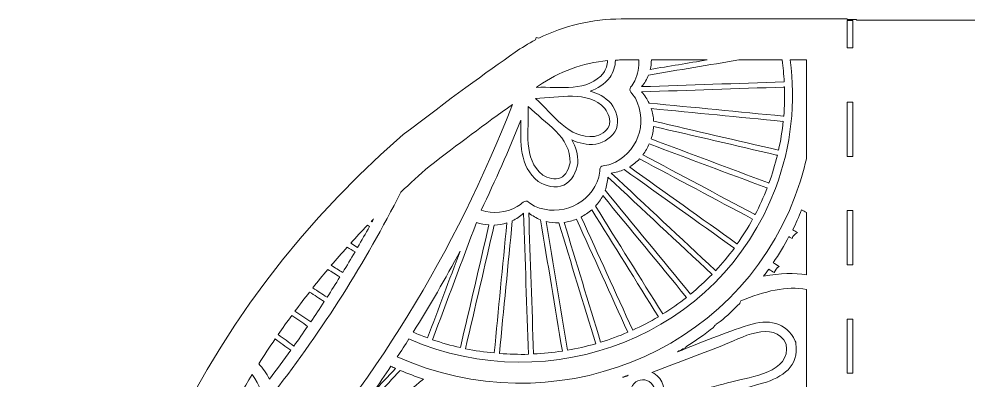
# Model space of a CAD drawing. Extents: x 13 to 948, y -975 to -268.
# Drawn here: x 94.2 to 251.7, y -327.6 to -267.6 of the extents above; entities that cross this region are included whole.
import ezdxf

# ---------------------------------------------------------------- set-up
doc = ezdxf.new("R2010")
doc.units = 0
doc.header["$MEASUREMENT"] = 0
doc.layers.add('Layer 1', color=7, linetype='Continuous', lineweight=0)

msp = doc.modelspace()

# ---------------------------------------------------------------- linework, layer by layer
at = {"layer": 'Layer 1'}
for points, knots in [([(937.67, -754.37), (937.67, -754.37), (937.67, -757.13), (937.67, -757.13), (937.67, -757.13), (936.53, -757.13), (936.53, -757.13), (936.53, -757.13), (936.53, -754.98), (936.53, -754.98), (936.53, -754.98), (936.45, -754.98), (936.45, -754.98), (936.45, -754.98), (936.45, -773.13), (936.45, -773.13), (936.45, -773.13), (936.42, -773.23), (936.42, -773.23), (936.42, -773.23), (936.42, -754.98), (936.42, -754.98), (936.42, -754.98), (930.74, -754.98), (930.74, -754.98), (930.74, -754.98), (930.74, -753.84), (930.74, -753.84), (930.74, -753.84), (937.24, -753.85), (937.24, -753.85), (937.24, -753.85), (937.24, -268.13), (937.24, -268.13), (937.24, -268.13), (585.77, -268.13), (585.77, -268.13), (585.77, -268.13), (585.77, -267.8), (585.77, -267.8), (585.77, -267.8), (584.81, -267.8), (584.81, -267.8), (584.81, -267.8), (584.81, -272.14), (584.81, -272.14), (584.81, -272.14), (583.68, -272.14), (583.68, -272.14), (583.68, -272.14), (583.68, -267.8), (583.68, -267.8), (583.68, -267.8), (233.17, -267.8), (233.17, -267.8), (233.17, -267.8), (233.17, -267.7), (233.17, -267.7), (233.17, -267.7), (231.67, -267.7), (231.67, -267.7), (231.67, -267.7), (231.67, -267.62), (231.67, -267.62), (231.67, -267.62), (194.12, -267.62), (194.12, -267.62), (189.36, -267.62), (184.7, -268.72), (180.48, -270.81), (180.33, -270.79), (180.19, -270.76), (180.05, -270.72), (180.01, -270.84), (179.96, -270.97), (179.92, -271.1), (178.75, -271.71), (177.61, -272.4), (176.52, -273.16), (171.9, -276.4), (165.53, -281), (157.98, -286.83), (75.27, -358.42), (123.19, -457.39), (13.49, -510.82), (123.19, -564.25), (75.27, -663.23), (157.98, -734.81), (165.57, -740.66), (171.95, -745.28), (176.58, -748.52), (181.7, -752.1), (187.79, -754.02), (194.04, -754.02), (194.04, -754.02), (231.67, -754.02), (231.67, -754.02), (231.67, -754.02), (231.67, -749.56), (231.67, -749.56), (231.67, -749.56), (232.61, -749.56), (232.61, -749.56), (232.61, -749.56), (232.61, -753.99), (232.61, -753.99), (232.61, -753.99), (583.68, -753.99), (583.68, -753.99), (583.68, -753.99), (583.68, -749.46), (583.68, -749.46), (583.68, -749.46), (584.81, -749.46), (584.81, -749.46), (584.81, -749.46), (584.81, -753.99), (584.81, -753.99), (584.81, -753.99), (584.25, -753.99), (584.25, -753.99), (584.25, -753.99), (584.25, -754), (584.25, -754), (578.12, -754.03), (573.17, -759.01), (573.17, -765.14), (573.17, -765.14), (573.17, -974.54), (573.17, -974.54), (573.17, -974.54), (584.25, -974.54), (584.25, -974.54), (584.25, -974.54), (584.25, -974.64), (584.25, -974.64), (584.25, -974.64), (584.94, -974.64), (584.94, -974.64), (584.94, -974.64), (588.59, -974.85), (594.96, -974.85), (596.36, -974.85), (597.89, -974.84), (599.54, -974.82), (600.97, -974.8), (602.48, -974.76), (604.08, -974.72), (621.83, -974.22), (649.87, -972.03), (679.28, -964.28), (679.8, -964.13), (680.33, -963.99), (680.87, -963.84), (682.82, -963.32), (684.78, -962.76), (686.73, -962.19), (687.31, -962.01), (687.91, -961.84), (688.49, -961.67), (694.87, -959.73), (701.26, -957.52), (707.58, -955), (709.47, -954.25), (711.33, -953.47), (713.2, -952.67), (717.19, -950.94), (721.12, -949.09), (725.02, -947.08), (726.08, -946.52), (727.16, -945.97), (728.22, -945.39), (729.98, -944.44), (731.72, -943.46), (733.45, -942.44), (734.35, -941.91), (735.25, -941.38), (736.15, -940.83), (736.98, -940.33), (737.8, -939.81), (738.62, -939.29), (739.95, -938.45), (741.26, -937.6), (742.54, -936.72), (749.1, -932.28), (755.33, -927.32), (761.12, -921.8), (761.12, -921.8), (764.53, -925.23), (771.38, -930.35), (774.03, -932.34), (777.18, -934.57), (780.85, -936.94), (784.86, -939.56), (789.49, -942.35), (794.74, -945.2), (799.76, -947.93), (805.32, -950.7), (811.46, -953.4), (811.84, -953.56), (812.22, -953.72), (812.6, -953.89), (813.4, -954.24), (814.21, -954.58), (815.04, -954.93), (816.42, -955.51), (817.84, -956.1), (819.29, -956.66), (819.88, -956.9), (820.46, -957.13), (821.04, -957.36), (822.57, -957.95), (824.11, -958.54), (825.7, -959.11), (826.6, -959.44), (827.51, -959.77), (828.44, -960.1), (852.72, -968.64), (883.55, -975.22), (920.95, -975.22), (925.99, -975.22), (931.16, -975.1), (936.45, -974.85), (936.45, -974.85), (936.44, -957.65), (936.44, -957.65), (936.44, -957.65), (936.44, -957.65), (936.45, -957.65), (936.45, -957.65), (936.45, -974.85), (936.45, -974.85), (936.45, -974.85), (936.53, -974.85), (936.53, -974.85), (936.53, -974.85), (936.53, -965.78), (936.53, -965.78), (936.53, -965.78), (937.67, -965.78), (937.67, -965.78), (937.67, -965.78), (937.67, -974.85), (937.67, -974.85), (937.67, -974.85), (947.59, -974.85), (947.59, -974.85), (947.59, -974.85), (947.59, -765.45), (947.59, -765.45), (947.59, -759.71), (943.24, -754.98), (937.67, -754.37)], [0, 0, 0, 0, 1, 1, 1, 2, 2, 2, 3, 3, 3, 4, 4, 4, 5, 5, 5, 6, 6, 6, 7, 7, 7, 8, 8, 8, 9, 9, 9, 10, 10, 10, 11, 11, 11, 12, 12, 12, 13, 13, 13, 14, 14, 14, 15, 15, 15, 16, 16, 16, 17, 17, 17, 18, 18, 18, 19, 19, 19, 20, 20, 20, 21, 21, 21, 22, 22, 22, 23, 23, 23, 24, 24, 24, 25, 25, 25, 26, 26, 26, 27, 27, 27, 28, 28, 28, 29, 29, 29, 30, 30, 30, 31, 31, 31, 32, 32, 32, 33, 33, 33, 34, 34, 34, 35, 35, 35, 36, 36, 36, 37, 37, 37, 38, 38, 38, 39, 39, 39, 40, 40, 40, 41, 41, 41, 42, 42, 42, 43, 43, 43, 44, 44, 44, 45, 45, 45, 46, 46, 46, 47, 47, 47, 48, 48, 48, 49, 49, 49, 50, 50, 50, 51, 51, 51, 52, 52, 52, 53, 53, 53, 54, 54, 54, 55, 55, 55, 56, 56, 56, 57, 57, 57, 58, 58, 58, 59, 59, 59, 60, 60, 60, 61, 61, 61, 62, 62, 62, 63, 63, 63, 64, 64, 64, 65, 65, 65, 66, 66, 66, 67, 67, 67, 68, 68, 68, 69, 69, 69, 70, 70, 70, 71, 71, 71, 72, 72, 72, 73, 73, 73, 74, 74, 74, 75, 75, 75, 76, 76, 76, 77, 77, 77, 78, 78, 78, 79, 79, 79, 80, 80, 80, 81, 81, 81, 82, 82, 82, 83, 83, 83, 84, 84, 84, 84]), ([(232.61, -272.44), (232.61, -272.44), (231.67, -272.44), (231.67, -272.44), (231.67, -272.44), (231.67, -267.9), (231.67, -267.9), (231.67, -267.9), (232.61, -267.9), (232.61, -267.9), (232.61, -267.9), (232.61, -272.44), (232.61, -272.44)], [0, 0, 0, 0, 1, 1, 1, 2, 2, 2, 3, 3, 3, 4, 4, 4, 4]), ([(224.87, -290.84), (224.4, -292.9), (223.79, -294.94), (223.04, -296.98), (213.1, -323.6), (182.34, -335.11), (156.99, -323.72), (157.64, -322.73), (158.29, -321.74), (158.91, -320.75), (182.46, -330.98), (210.52, -320.25), (219.75, -295.74), (222.42, -288.64), (223.12, -281.37), (222.18, -274.43), (222.18, -274.43), (224.87, -274.43), (224.87, -274.43), (224.87, -274.43), (224.87, -290.84), (224.87, -290.84)], [0, 0, 0, 0, 1, 1, 1, 2, 2, 2, 3, 3, 3, 4, 4, 4, 5, 5, 5, 6, 6, 6, 7, 7, 7, 7]), ([(177.48, -284.41), (177.48, -288.15), (177.13, -292), (180.37, -294.6), (181.56, -295.35), (183.26, -295.81), (184.61, -295.19), (185.96, -294.57), (186.74, -293), (186.95, -291.61), (187.01, -290.08), (186.62, -288.81), (185.96, -287.69), (187.13, -288.26), (188.41, -288.56), (189.93, -288.42), (191.29, -288.1), (192.82, -287.23), (193.34, -285.84), (193.86, -284.45), (193.29, -282.8), (192.46, -281.66), (191.42, -280.55), (190.25, -279.94), (189.01, -279.61), (190.23, -279.19), (191.36, -278.49), (192.31, -277.3), (192.83, -276.5), (193.18, -275.46), (193.18, -274.46), (193.49, -274.45), (193.8, -274.43), (194.12, -274.43), (194.12, -274.43), (197.08, -274.43), (197.08, -274.43), (197.12, -275.58), (196.92, -276.76), (196.4, -277.88), (196.2, -278.27), (195.96, -278.62), (195.7, -278.96), (195.53, -279.18), (195.53, -279.54), (195.72, -279.76), (196, -280.08), (196.27, -280.42), (196.49, -280.79), (198.71, -284.92), (196.79, -290.07), (192.4, -291.72), (191.98, -291.86), (191.56, -291.94), (191.13, -292), (190.85, -292.03), (190.61, -292.3), (190.6, -292.58), (190.57, -293.01), (190.52, -293.44), (190.42, -293.86), (189.12, -298.32), (184.01, -300.64), (179.78, -298.69), (179.4, -298.49), (179.05, -298.25), (178.71, -297.99), (178.49, -297.81), (178.12, -297.82), (177.9, -298.01), (177.59, -298.29), (177.25, -298.56), (176.88, -298.78), (174.99, -299.85), (172.93, -299.98), (170.89, -299.37), (173.28, -294.46), (175.47, -289.46), (177.48, -284.41)], [0, 0, 0, 0, 1, 1, 1, 2, 2, 2, 3, 3, 3, 4, 4, 4, 5, 5, 5, 6, 6, 6, 7, 7, 7, 8, 8, 8, 9, 9, 9, 10, 10, 10, 11, 11, 11, 12, 12, 12, 13, 13, 13, 14, 14, 14, 15, 15, 15, 16, 16, 16, 17, 17, 17, 18, 18, 18, 19, 19, 19, 20, 20, 20, 21, 21, 21, 22, 22, 22, 23, 23, 23, 24, 24, 24, 25, 25, 25, 26, 26, 26, 26]), ([(180.42, -278.74), (183.84, -276.34), (187.76, -274.92), (191.89, -274.54), (191.87, -275.25), (191.6, -275.99), (191.26, -276.53), (188.61, -279.84), (184.02, -278.81), (180.07, -278.99), (180.19, -278.9), (180.31, -278.82), (180.42, -278.74)], [0, 0, 0, 0, 1, 1, 1, 2, 2, 2, 3, 3, 3, 4, 4, 4, 4]), ([(198.66, -276.93), (203.68, -276.09), (208.68, -275.26), (213.69, -274.43), (213.69, -274.43), (220.84, -274.43), (220.84, -274.43), (221, -275.63), (221.14, -276.84), (221.2, -278.06), (213.31, -278.34), (205.43, -278.6), (197.54, -278.86), (198.03, -278.26), (198.4, -277.6), (198.66, -276.93)], [0, 0, 0, 0, 1, 1, 1, 2, 2, 2, 3, 3, 3, 4, 4, 4, 5, 5, 5, 5]), ([(199.16, -274.43), (199.16, -274.43), (208.39, -274.43), (208.39, -274.43), (205.25, -274.95), (202.1, -275.47), (198.96, -275.99), (199.09, -275.48), (199.14, -274.95), (199.16, -274.43)], [0, 0, 0, 0, 1, 1, 1, 2, 2, 2, 3, 3, 3, 3]), ([(191.45, -282.49), (192.01, -283.24), (192.48, -284.44), (192.12, -285.39), (191.76, -286.33), (190.63, -286.92), (189.71, -287.13), (185.43, -287.57), (182.89, -283.47), (179.91, -280.81), (183.9, -280.75), (188.5, -279.35), (191.45, -282.49)], [0, 0, 0, 0, 1, 1, 1, 2, 2, 2, 3, 3, 3, 4, 4, 4, 4]), ([(221.15, -278.93), (221.18, -278.92), (221.21, -278.91), (221.24, -278.91), (221.29, -280.52), (221.25, -282.15), (221.12, -283.77), (221.1, -283.77), (221.08, -283.76), (221.05, -283.75), (213.62, -283.03), (206.19, -282.31), (198.76, -281.59), (198.46, -280.94), (198.06, -280.31), (197.54, -279.73), (205.41, -279.46), (213.28, -279.2), (221.15, -278.93)], [0, 0, 0, 0, 1, 1, 1, 2, 2, 2, 3, 3, 3, 4, 4, 4, 5, 5, 5, 6, 6, 6, 6]), ([(162.29, -292.1), (166.97, -288.49), (171.6, -285.04), (176.1, -281.81), (166.69, -306.11), (152.88, -328.72), (135.15, -348.3), (134.5, -344.29), (135.42, -340.62), (136.26, -336.37), (136.73, -334.03), (137.07, -331.81), (136.55, -329.57), (144.65, -319.17), (151.66, -308.04), (157.56, -296.39), (159.1, -294.94), (160.67, -293.5), (162.29, -292.1)], [0, 0, 0, 0, 1, 1, 1, 2, 2, 2, 3, 3, 3, 4, 4, 4, 5, 5, 5, 6, 6, 6, 6]), ([(232.61, -290.45), (232.61, -290.45), (231.67, -290.45), (231.67, -290.45), (231.67, -290.45), (231.67, -281.44), (231.67, -281.44), (231.67, -281.44), (232.61, -281.44), (232.61, -281.44), (232.61, -281.44), (232.61, -290.45), (232.61, -290.45)], [0, 0, 0, 0, 1, 1, 1, 2, 2, 2, 3, 3, 3, 4, 4, 4, 4]), ([(178.68, -282.15), (181.53, -284.93), (185.83, -287.18), (185.65, -291.49), (185.51, -292.41), (184.98, -293.58), (184.07, -294), (183.16, -294.41), (181.92, -294.05), (181.13, -293.54), (177.76, -290.84), (178.89, -286.13), (178.68, -282.15)], [0, 0, 0, 0, 1, 1, 1, 2, 2, 2, 3, 3, 3, 4, 4, 4, 4]), ([(199.53, -284.59), (199.49, -283.88), (199.35, -283.18), (199.13, -282.5), (206.41, -283.2), (213.68, -283.91), (220.97, -284.62), (220.99, -284.62), (221.01, -284.61), (221.03, -284.61), (220.87, -286.21), (220.61, -287.81), (220.25, -289.41), (220.25, -289.4), (220.24, -289.4), (220.23, -289.39), (213.33, -287.8), (206.43, -286.2), (199.53, -284.59)], [0, 0, 0, 0, 1, 1, 1, 2, 2, 2, 3, 3, 3, 4, 4, 4, 5, 5, 5, 6, 6, 6, 6]), ([(199.12, -287.54), (199.34, -286.87), (199.47, -286.18), (199.52, -285.48), (206.33, -287.05), (213.13, -288.63), (219.94, -290.21), (219.99, -290.22), (220.03, -290.22), (220.07, -290.21), (219.69, -291.78), (219.23, -293.34), (218.66, -294.89), (218.64, -294.87), (218.62, -294.85), (218.59, -294.85), (212.1, -292.41), (205.61, -289.98), (199.12, -287.54)], [0, 0, 0, 0, 1, 1, 1, 2, 2, 2, 3, 3, 3, 4, 4, 4, 5, 5, 5, 6, 6, 6, 6]), ([(197.76, -290.18), (198.18, -289.62), (198.53, -289), (198.81, -288.36), (205.3, -290.79), (211.79, -293.22), (218.29, -295.66), (218.32, -295.67), (218.34, -295.67), (218.37, -295.67), (217.77, -297.22), (217.1, -298.69), (216.36, -300.11), (216.32, -300.09), (216.3, -300.06), (216.26, -300.04), (210.09, -296.75), (203.93, -293.47), (197.76, -290.18)], [0, 0, 0, 0, 1, 1, 1, 2, 2, 2, 3, 3, 3, 4, 4, 4, 5, 5, 5, 6, 6, 6, 6]), ([(195.5, -292.18), (196.13, -291.81), (196.69, -291.36), (197.18, -290.85), (203.43, -294.18), (209.69, -297.51), (215.94, -300.84), (215.94, -300.85), (215.95, -300.86), (215.96, -300.86), (215.18, -302.28), (214.32, -303.67), (213.4, -304.98), (213.38, -304.96), (213.37, -304.95), (213.35, -304.93), (207.4, -300.68), (201.45, -296.43), (195.5, -292.18)], [0, 0, 0, 0, 1, 1, 1, 2, 2, 2, 3, 3, 3, 4, 4, 4, 5, 5, 5, 6, 6, 6, 6]), ([(192.49, -293.21), (193.26, -293.11), (193.97, -292.9), (194.63, -292.62), (200.7, -296.95), (206.78, -301.29), (212.85, -305.63), (212.88, -305.65), (212.9, -305.65), (212.92, -305.66), (211.95, -306.98), (210.91, -308.23), (209.81, -309.41), (209.78, -309.38), (209.78, -309.36), (209.75, -309.34), (204, -303.96), (198.25, -298.59), (192.49, -293.21)], [0, 0, 0, 0, 1, 1, 1, 2, 2, 2, 3, 3, 3, 4, 4, 4, 5, 5, 5, 6, 6, 6, 6]), ([(191.49, -296.06), (191.74, -295.38), (191.88, -294.64), (191.93, -293.86), (197.7, -299.25), (203.46, -304.64), (209.22, -310.02), (208.1, -311.18), (206.91, -312.27), (205.67, -313.29), (200.95, -307.55), (196.21, -301.81), (191.49, -296.06)], [0, 0, 0, 0, 1, 1, 1, 2, 2, 2, 3, 3, 3, 4, 4, 4, 4]), ([(189.88, -298.7), (190.36, -298.18), (190.78, -297.6), (191.1, -296.95), (195.73, -302.59), (200.36, -308.21), (204.99, -313.84), (203.73, -314.84), (202.41, -315.76), (201.04, -316.6), (197.33, -310.64), (193.6, -304.67), (189.88, -298.7)], [0, 0, 0, 0, 1, 1, 1, 2, 2, 2, 3, 3, 3, 4, 4, 4, 4]), ([(153.06, -300.81), (152.96, -300.98), (152.87, -301.14), (152.78, -301.31), (152.74, -301.28), (152.69, -301.26), (152.65, -301.23), (152.78, -301.09), (152.92, -300.95), (153.06, -300.81)], [0, 0, 0, 0, 1, 1, 1, 2, 2, 2, 3, 3, 3, 3]), ([(176.07, -301.12), (176.74, -300.81), (177.36, -300.4), (177.94, -299.86), (178.21, -307.67), (178.47, -315.48), (178.74, -323.29), (177.14, -323.33), (175.54, -323.28), (173.94, -323.16), (174.65, -315.81), (175.36, -308.47), (176.07, -301.12)], [0, 0, 0, 0, 1, 1, 1, 2, 2, 2, 3, 3, 3, 4, 4, 4, 4]), ([(184.38, -322.76), (182.8, -323), (181.2, -323.16), (179.6, -323.23), (179.33, -315.44), (179.06, -307.64), (178.8, -299.83), (179.42, -300.32), (180.06, -300.68), (180.75, -300.95), (181.96, -308.21), (183.16, -315.49), (184.38, -322.76)], [0, 0, 0, 0, 1, 1, 1, 2, 2, 2, 3, 3, 3, 4, 4, 4, 4]), ([(187.51, -300.52), (187.51, -300.52), (187.51, -300.51), (187.5, -300.51), (188.13, -300.18), (188.71, -299.78), (189.25, -299.32), (192.93, -305.23), (196.62, -311.14), (200.31, -317.06), (198.93, -317.87), (197.51, -318.62), (196.05, -319.29), (193.2, -313.03), (190.35, -306.77), (187.51, -300.52)], [0, 0, 0, 0, 1, 1, 1, 2, 2, 2, 3, 3, 3, 4, 4, 4, 5, 5, 5, 5]), ([(224.87, -310.09), (222.94, -309.78), (220.58, -309.81), (217.76, -310.31), (218.05, -309.93), (218.34, -309.56), (218.62, -309.17), (218.93, -309.35), (219.24, -309.54), (219.55, -309.73), (219.68, -309.31), (219.94, -308.93), (220.34, -308.69), (220.01, -308.5), (219.69, -308.29), (219.36, -308.1), (220.31, -306.71), (221.19, -305.26), (221.99, -303.75), (222.03, -303.77), (222.05, -303.81), (222.1, -303.83), (222.23, -303.9), (222.36, -303.99), (222.5, -304.05), (222.67, -303.64), (222.96, -303.29), (223.39, -303.09), (223.12, -302.93), (222.87, -302.78), (222.6, -302.64), (223.13, -301.57), (223.63, -300.45), (224.09, -299.32), (224.36, -299.46), (224.61, -299.61), (224.87, -299.75), (224.87, -299.75), (224.87, -310.09), (224.87, -310.09)], [0, 0, 0, 0, 1, 1, 1, 2, 2, 2, 3, 3, 3, 4, 4, 4, 5, 5, 5, 6, 6, 6, 7, 7, 7, 8, 8, 8, 9, 9, 9, 10, 10, 10, 11, 11, 11, 12, 12, 12, 13, 13, 13, 13]), ([(232.61, -308.45), (232.61, -308.45), (231.67, -308.45), (231.67, -308.45), (231.67, -308.45), (231.67, -299.44), (231.67, -299.44), (231.67, -299.44), (232.61, -299.44), (232.61, -299.44), (232.61, -299.44), (232.61, -308.45), (232.61, -308.45)], [0, 0, 0, 0, 1, 1, 1, 2, 2, 2, 3, 3, 3, 4, 4, 4, 4]), ([(152.02, -301.88), (152.13, -301.94), (152.25, -302), (152.37, -302.07), (151.73, -303.24), (151.07, -304.39), (150.4, -305.54), (150.4, -305.54), (149.25, -304.85), (149.25, -304.85), (150.15, -303.85), (151.08, -302.86), (152.02, -301.88)], [0, 0, 0, 0, 1, 1, 1, 2, 2, 2, 3, 3, 3, 4, 4, 4, 4]), ([(170.12, -301.43), (170.81, -301.63), (171.5, -301.75), (172.2, -301.79), (170.62, -308.6), (169.04, -315.39), (167.46, -322.19), (165.91, -321.83), (164.36, -321.39), (162.83, -320.87), (165.25, -314.39), (167.68, -307.91), (170.12, -301.43)], [0, 0, 0, 0, 1, 1, 1, 2, 2, 2, 3, 3, 3, 4, 4, 4, 4]), ([(173.07, -301.83), (173.78, -301.81), (174.49, -301.69), (175.17, -301.48), (174.46, -308.68), (173.77, -315.87), (173.07, -323.07), (171.48, -322.92), (169.89, -322.69), (168.31, -322.36), (169.9, -315.51), (171.49, -308.67), (173.07, -301.83)], [0, 0, 0, 0, 1, 1, 1, 2, 2, 2, 3, 3, 3, 4, 4, 4, 4]), ([(181.67, -301.24), (182.37, -301.41), (183.08, -301.48), (183.79, -301.47), (185.83, -308.17), (187.88, -314.85), (189.91, -321.54), (188.37, -321.99), (186.81, -322.34), (185.23, -322.62), (184.04, -315.49), (182.86, -308.37), (181.67, -301.24)], [0, 0, 0, 0, 1, 1, 1, 2, 2, 2, 3, 3, 3, 4, 4, 4, 4]), ([(184.67, -301.39), (185.37, -301.3), (186.05, -301.12), (186.71, -300.86), (186.72, -300.86), (186.72, -300.87), (186.72, -300.88), (189.56, -307.12), (192.4, -313.37), (195.25, -319.63), (193.77, -320.26), (192.27, -320.82), (190.73, -321.29), (188.71, -314.66), (186.69, -308.02), (184.67, -301.39)], [0, 0, 0, 0, 1, 1, 1, 2, 2, 2, 3, 3, 3, 4, 4, 4, 5, 5, 5, 5]), ([(148.64, -305.51), (149.09, -305.78), (149.53, -306.03), (149.97, -306.29), (149.3, -307.44), (148.62, -308.57), (147.92, -309.71), (147.29, -309.31), (146.65, -308.92), (146.02, -308.52), (146.88, -307.51), (147.75, -306.51), (148.64, -305.51)], [0, 0, 0, 0, 1, 1, 1, 2, 2, 2, 3, 3, 3, 4, 4, 4, 4]), ([(162.01, -320.57), (161.21, -320.28), (160.41, -319.97), (159.62, -319.63), (162.38, -315.23), (164.98, -310.73), (167.42, -306.15), (165.61, -310.96), (163.81, -315.76), (162.01, -320.57)], [0, 0, 0, 0, 1, 1, 1, 2, 2, 2, 3, 3, 3, 3]), ([(145.45, -309.21), (146.12, -309.62), (146.79, -310.04), (147.45, -310.45), (146.77, -311.58), (146.06, -312.7), (145.33, -313.81), (144.54, -313.3), (143.75, -312.78), (142.96, -312.26), (143.78, -311.24), (144.6, -310.21), (145.45, -309.21)], [0, 0, 0, 0, 1, 1, 1, 2, 2, 2, 3, 3, 3, 4, 4, 4, 4]), ([(142.42, -312.96), (143.24, -313.49), (144.04, -314.02), (144.86, -314.55), (144.12, -315.7), (143.36, -316.81), (142.61, -317.93), (141.74, -317.34), (140.87, -316.74), (140, -316.13), (140.79, -315.07), (141.6, -314), (142.42, -312.96)], [0, 0, 0, 0, 1, 1, 1, 2, 2, 2, 3, 3, 3, 4, 4, 4, 4]), ([(224.87, -330.19), (217.88, -333.2), (207.36, -333.44), (202.11, -334.12), (201.95, -333.54), (201.64, -333), (201.21, -332.56), (206.66, -331.03), (212.17, -329.67), (217.62, -328.09), (220.96, -327.13), (223.71, -325.27), (223.11, -321.48), (223.12, -321.37), (223.1, -321.24), (223.04, -321.1), (221.44, -317.82), (218.55, -317.43), (215.29, -318.45), (211.31, -319.71), (207.41, -321.3), (203.51, -322.88), (203.52, -322.88), (203.54, -322.87), (203.55, -322.85), (203.67, -322.77), (203.79, -322.7), (203.92, -322.64), (204.23, -322.49), (204.55, -322.33), (204.85, -322.14), (204.88, -322.13), (204.91, -322.12), (204.95, -322.1), (204.92, -322.09), (204.91, -322.08), (204.89, -322.06), (206.47, -321.07), (207.98, -319.99), (209.45, -318.82), (209.49, -318.77), (209.53, -318.72), (209.56, -318.67), (209.69, -318.55), (209.79, -318.41), (209.93, -318.3), (210.13, -318.13), (210.35, -317.99), (210.59, -317.86), (211.7, -316.92), (212.76, -315.91), (213.81, -314.86), (213.86, -314.71), (213.93, -314.57), (214, -314.44), (217.87, -312.83), (221.69, -311.88), (224.87, -312.51), (224.87, -312.51), (224.87, -330.19), (224.87, -330.19)], [0, 0, 0, 0, 1, 1, 1, 2, 2, 2, 3, 3, 3, 4, 4, 4, 5, 5, 5, 6, 6, 6, 7, 7, 7, 8, 8, 8, 9, 9, 9, 10, 10, 10, 11, 11, 11, 12, 12, 12, 13, 13, 13, 14, 14, 14, 15, 15, 15, 16, 16, 16, 17, 17, 17, 18, 18, 18, 19, 19, 19, 20, 20, 20, 20]), ([(139.48, -316.84), (140.36, -317.45), (141.23, -318.05), (142.11, -318.66), (141.36, -319.75), (140.6, -320.84), (139.83, -321.92), (138.96, -321.29), (138.09, -320.65), (137.22, -320.03), (137.96, -318.95), (138.71, -317.9), (139.48, -316.84)], [0, 0, 0, 0, 1, 1, 1, 2, 2, 2, 3, 3, 3, 4, 4, 4, 4]), ([(199.54, -326.45), (199.43, -326.38), (199.31, -326.35), (199.2, -326.29), (203.09, -324.85), (206.97, -323.36), (210.84, -321.86), (213.9, -320.66), (219.45, -317.4), (221.54, -321.6), (222.27, -326.38), (215.72, -326.98), (212.5, -327.84), (208.63, -328.88), (204.77, -329.93), (200.92, -331.02), (201.65, -329.38), (201.13, -327.39), (199.54, -326.45)], [0, 0, 0, 0, 1, 1, 1, 2, 2, 2, 3, 3, 3, 4, 4, 4, 5, 5, 5, 6, 6, 6, 6]), ([(232.61, -326.45), (232.61, -326.45), (231.67, -326.45), (231.67, -326.45), (231.67, -326.45), (231.67, -317.45), (231.67, -317.45), (231.67, -317.45), (232.61, -317.45), (232.61, -317.45), (232.61, -317.45), (232.61, -326.45), (232.61, -326.45)], [0, 0, 0, 0, 1, 1, 1, 2, 2, 2, 3, 3, 3, 4, 4, 4, 4]), ([(136.71, -320.75), (137.58, -321.37), (138.44, -322), (139.31, -322.63), (138.15, -324.24), (136.95, -325.83), (135.75, -327.41), (135.27, -326.45), (134.68, -325.62), (134, -324.87), (134.89, -323.48), (135.79, -322.1), (136.71, -320.75)], [0, 0, 0, 0, 1, 1, 1, 2, 2, 2, 3, 3, 3, 4, 4, 4, 4]), ([(151.12, -335.78), (150.76, -335.2), (150.33, -334.63), (149.85, -334.1), (152.39, -331.39), (154.92, -328.68), (157.46, -325.97), (158.73, -326.5), (160.02, -326.97), (161.32, -327.41), (157.92, -330.19), (154.52, -332.99), (151.12, -335.78)], [0, 0, 0, 0, 1, 1, 1, 2, 2, 2, 3, 3, 3, 4, 4, 4, 4]), ([(152.91, -329.69), (153.95, -328.23), (154.95, -326.77), (155.94, -325.29), (156.2, -325.41), (156.45, -325.52), (156.71, -325.63), (155.44, -326.98), (154.18, -328.34), (152.91, -329.69)], [0, 0, 0, 0, 1, 1, 1, 2, 2, 2, 3, 3, 3, 3]), ([(124.96, -341.18), (127.4, -336.12), (130.04, -331.29), (132.89, -326.66), (135.55, -330.15), (134.86, -334.05), (134.04, -338.03), (133.2, -342.18), (132.98, -345.96), (134.07, -349.87), (133.96, -350), (133.89, -350.15), (133.89, -350.31), (133.73, -350.34), (133.59, -350.4), (133.47, -350.52), (129.34, -349.66), (125.42, -350.21), (121.2, -351.44), (120.9, -351.53), (120.59, -351.61), (120.29, -351.69), (121.74, -348.16), (123.29, -344.65), (124.96, -341.18)], [0, 0, 0, 0, 1, 1, 1, 2, 2, 2, 3, 3, 3, 4, 4, 4, 5, 5, 5, 6, 6, 6, 7, 7, 7, 8, 8, 8, 8]), ([(194.35, -327.1), (194.66, -327), (194.97, -326.88), (195.28, -326.77), (195, -326.96), (194.68, -327.08), (194.35, -327.1)], [0, 0, 0, 0, 1, 1, 1, 2, 2, 2, 2]), ([(199.41, -330.58), (198.78, -331.39), (197.79, -331.77), (196.82, -331.29), (195.78, -330.76), (195.4, -329.42), (196.02, -328.45), (196.61, -327.51), (197.85, -327.25), (198.78, -327.83), (199.76, -328.45), (199.91, -329.61), (199.41, -330.58)], [0, 0, 0, 0, 1, 1, 1, 2, 2, 2, 3, 3, 3, 4, 4, 4, 4])]:
    msp.add_open_spline(points, degree=3, knots=knots, dxfattribs=at)

doc.saveas('drawing.dxf')
